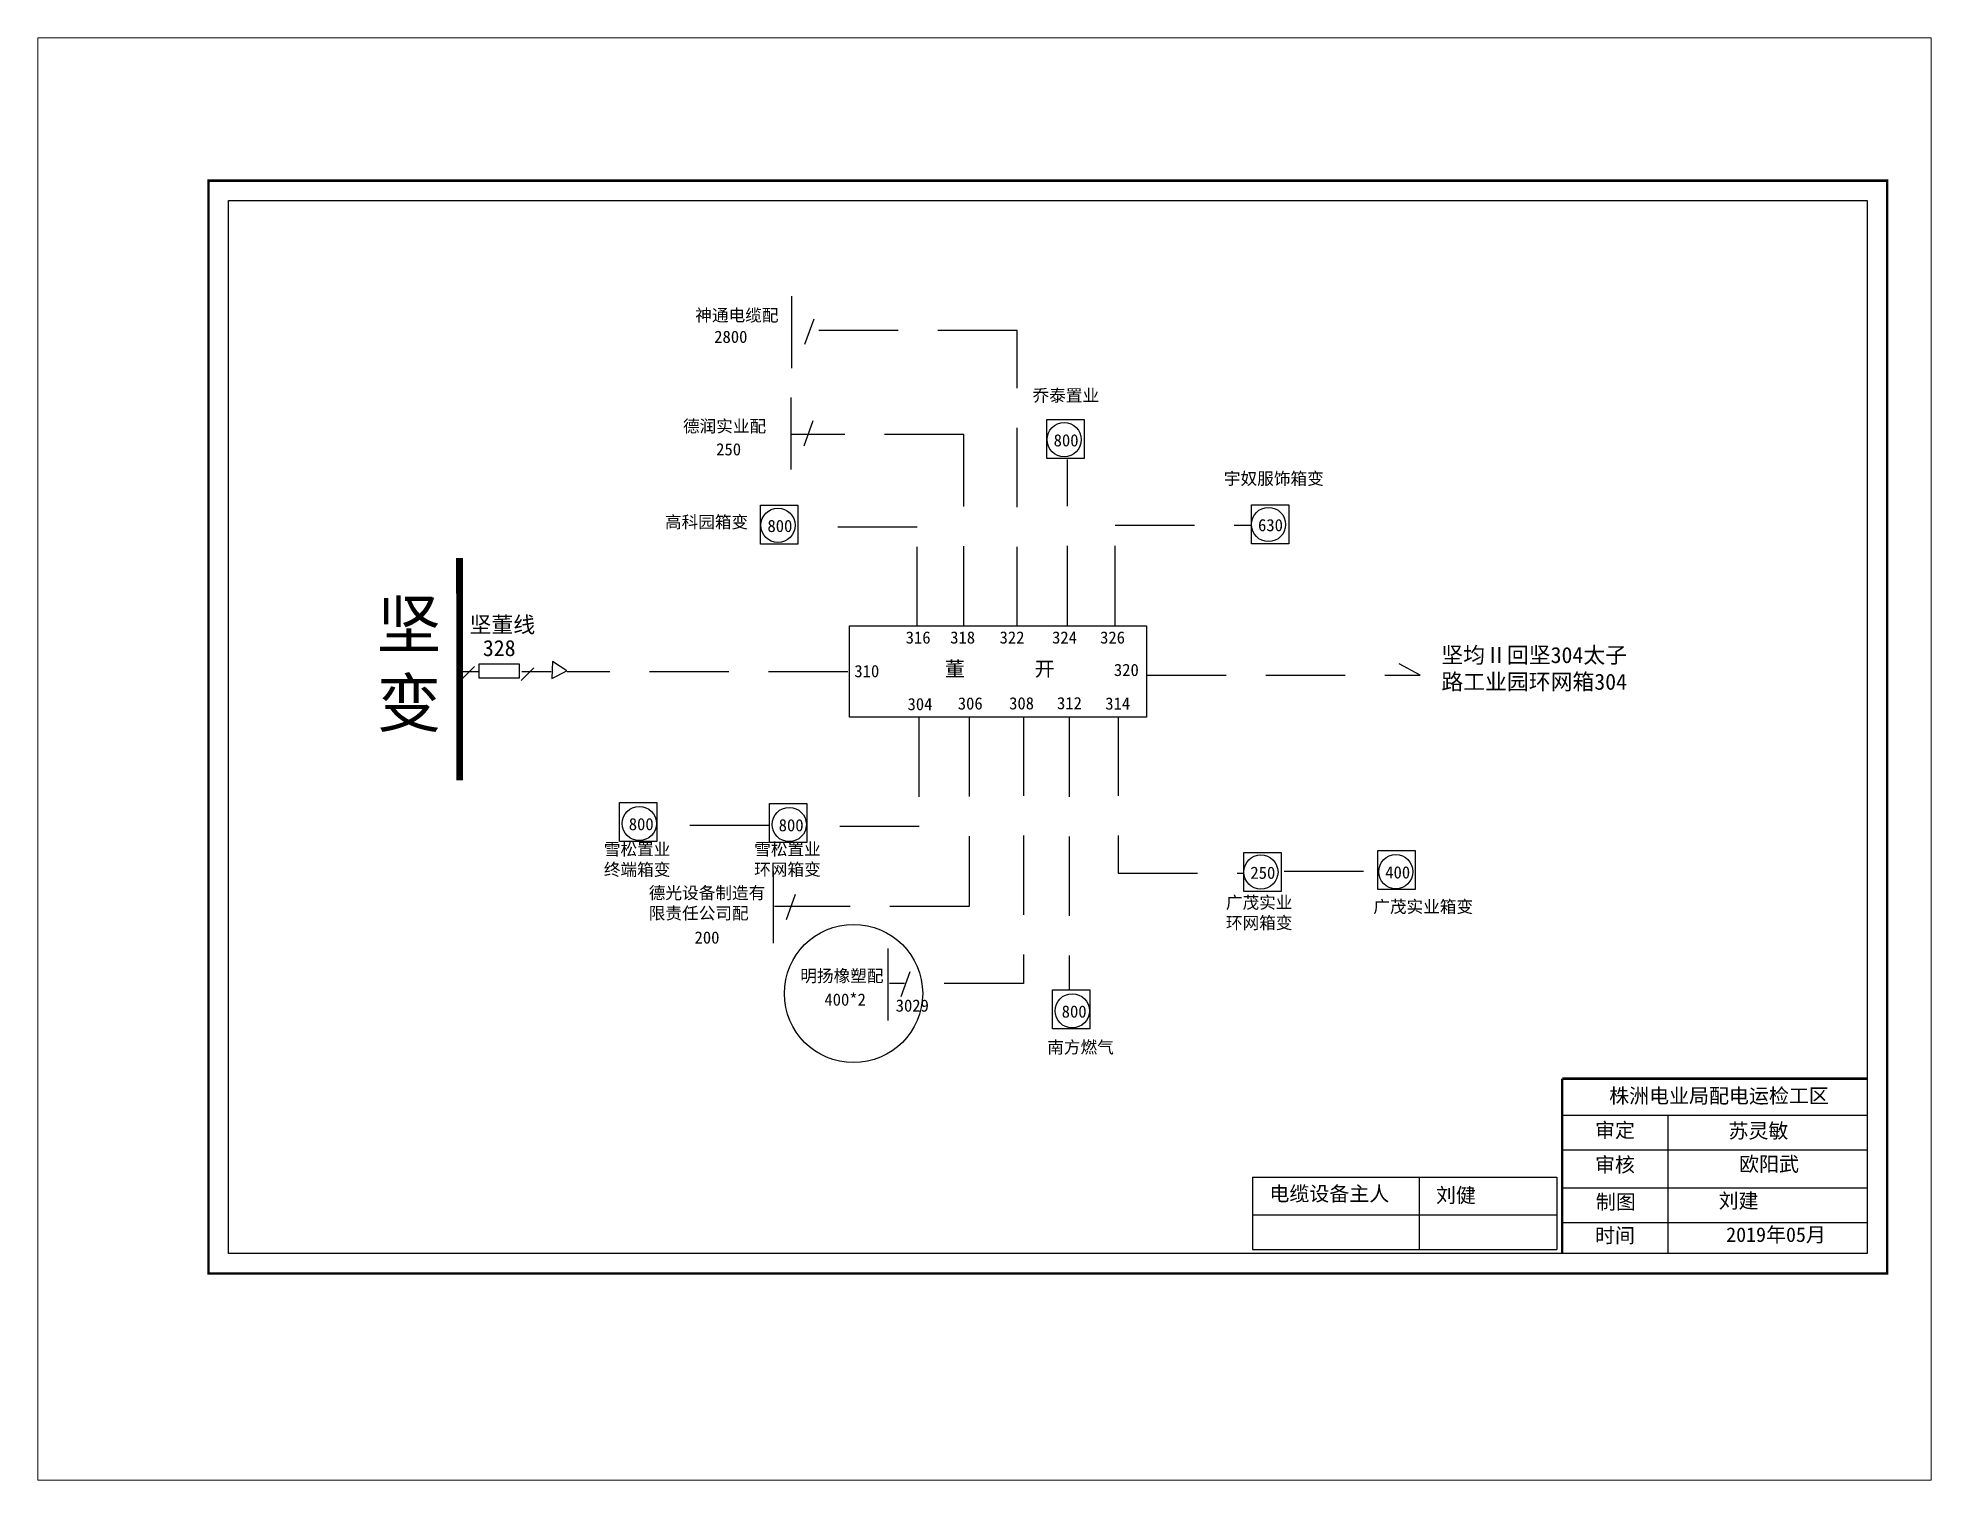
# Paper-space layout '布局1' of a CAD drawing. Extents: x 27 to 240, y 20 to 183.
# The model-space entities are those that its viewports show. They can reach past a viewport. Long polylines and large blocks are cut down to what shows.
import ezdxf

# ---------------------------------------------------------------- set-up
doc = ezdxf.new("R2010")
doc.units = 0
doc.header["$LTSCALE"] = 0.774411
doc.linetypes.add('ACAD_ISO02W100', pattern=[15, 12, -3])
doc.linetypes.add('DASHED2', pattern=[9.525, 6.35, -3.175])
doc.layers.get('0').update_dxf_attribs({"linetype": 'CONTINUOUS'})
doc.styles.get("Standard").update_dxf_attribs({"font": '', "height": 2.5})
doc.styles.add('字体', font='', dxfattribs={"height": 2.5})
doc.styles.get('Standard').set_extended_font_data('SimSun')
doc.styles.get('字体').set_extended_font_data('SimSun')

msp = doc.modelspace()

# ---------------------------------------------------------------- linework, layer by layer
at = {"color": 0, "linetype": 'Continuous'}
for p, q in [((85.85, 233.88), (85.85, 219.15)), ((90.37, 229.13), (88.51, 223.96)), ((85.7, 213.08), (85.7, 198.35)), ((90.22, 208.33), (88.36, 203.16)), ((82.09, 115.97), (82.09, 101.24)), ((86.6, 111.22), (84.74, 106.04)), ((105.56, 100.16), (105.56, 85.43)), ((110.07, 95.41), (108.21, 90.23))]:
    msp.add_line(p, q, dxfattribs=at)
at = {"color": 7, "linetype": 'DASHED2'}
for p, q in [((132.08, 226.83), (86.13, 226.83)), ((132.08, 166.21), (132.08, 226.83)), ((121.14, 205.5), (85.7, 205.5)), ((121.14, 166.35), (121.14, 205.5)), ((142.4, 166.47), (142.4, 200.4)), ((111.55, 186.54), (87.29, 186.54)), ((111.55, 166.22), (111.55, 186.54)), ((152.17, 166.42), (152.17, 186.95)), ((152.17, 186.95), (180.03, 186.95)), ((97.37, 156.89), (39.83, 156.89)), ((158.61, 156.19), (214.65, 156.19)), ((214.65, 156.19), (210.37, 158.51)), ((111.93, 147.53), (111.93, 125.23)), ((122.2, 147.56), (122.2, 108.8)), ((133.34, 147.71), (133.34, 93.01)), ((142.71, 147.54), (142.71, 91.84)), ((152.75, 147.71), (152.75, 115.59)), ((81.24, 125.4), (58.56, 125.4)), ((111.96, 125.18), (89.28, 125.18)), ((152.75, 115.59), (178.53, 115.59)), ((186.76, 116), (205.54, 116)), ((122.2, 108.8), (82.36, 108.8)), ((133.34, 93.01), (105.89, 93.01))]:
    msp.add_line(p, q, dxfattribs=at)
at = {"linetype": 'ACAD_ISO02W100'}
msp.add_line((21.67, 156.88), (17.61, 156.89), dxfattribs=at)
at = {"linetype": 'Continuous'}
for p, q in [((20.88, 157.99), (18.28, 155.39)), ((33, 157.68), (30.4, 155.08)), ((243.8, 65.98), (306.16, 65.98)), ((265.44, 65.97), (265.44, 37.64)), ((243.8, 58.88), (306.16, 58.88)), ((180.27, 53.3), (180.27, 38.44)), ((180.27, 53.3), (242.63, 53.3)), ((214.47, 53.3), (214.47, 38.44)), ((242.63, 53.3), (242.63, 38.44)), ((243.8, 51.13), (306.16, 51.13)), ((180.27, 45.55), (242.63, 45.55)), ((243.8, 44.02), (306.16, 44.02)), ((180.27, 38.44), (242.63, 38.44))]:
    msp.add_line(p, q, dxfattribs=at)
at = {"color": 7, "linetype": 'Continuous'}
msp.add_line((36.56, 156.89), (30.56, 156.89), dxfattribs=at)
at = {"linetype": 'Continuous', "const_width": 0.5}
msp.add_lwpolyline([(-33.64, 257.54), (310.34, 257.54), (310.34, 33.57), (-33.64, 33.57)], close=True, dxfattribs=at)
at = {"linetype": 'Continuous'}
for points in [[(-29.59, 253.49), (306.29, 253.49), (306.29, 37.62), (-29.59, 37.62)], [(21.81, 158.5), (30.02, 158.5), (30.02, 155.58), (21.81, 155.58)]]:
    msp.add_lwpolyline(points, close=True, dxfattribs=at)
at = {"color": 0, "linetype": 'Continuous'}
for points in [[(138.12, 208.58), (145.77, 208.58), (145.77, 200.61), (138.12, 200.61)], [(79.48, 191.03), (87.13, 191.03), (87.13, 183.05), (79.48, 183.05)], [(180.07, 191.1), (187.71, 191.1), (187.71, 183.13), (180.07, 183.13)], [(50.59, 130.09), (58.24, 130.09), (58.24, 122.12), (50.59, 122.12)], [(81.32, 129.88), (88.96, 129.88), (88.96, 121.9), (81.32, 121.9)], [(178.5, 119.85), (186.14, 119.85), (186.14, 111.87), (178.5, 111.87)], [(206.01, 120.23), (213.66, 120.23), (213.66, 112.26), (206.01, 112.26)], [(139.32, 91.69), (146.96, 91.69), (146.96, 83.71), (139.32, 83.71)]]:
    msp.add_lwpolyline(points, close=True, dxfattribs=at)
at = {"linetype": 'Continuous'}
for points, const_width in [([(17.78, 180.23), (17.81, 134.63)], 1.38), ([(243.76, 73.48), (243.76, 37.76)], 0.5), ([(243.8, 73.48), (306.16, 73.48)], 0.5)]:
    msp.add_lwpolyline(points, dxfattribs=dict(at, const_width=const_width))
at = {"color": 7, "linetype": 'Continuous'}
msp.add_lwpolyline([(97.67, 166.31), (158.54, 166.31), (158.54, 147.59), (97.67, 147.59)], close=True, dxfattribs=at)
msp.add_lwpolyline([(39.8, 157.09), (36.87, 158.98), (36.7, 155.49)], close=True)
for centre in [(141.69, 204.47), (83.05, 186.91), (183.58, 187.08), (54.62, 125.79), (85.35, 125.58), (182.01, 115.83), (209.66, 115.9), (143.35, 87.39)]:
    msp.add_circle(centre, 3.51, dxfattribs=at)
at = {"color": 1, "linetype": 'Continuous'}
msp.add_circle((98.53, 90.95), 14.17, dxfattribs=at)

# ---------------------------------------------------------------- texts
at = {"color": 7, "linetype": 'Continuous', "attachment_point": 1, "style": '字体'}
for s, insert, char_height, width in [('神通电缆配', (66.1, 231.21), 2.5, 22.2344), ('2800', (69.98, 226.8), 2.5, 10.9804), ('乔泰置业', (135.22, 214.78), 2.5, 22.2344), ('德润实业配', (63.57, 208.48), 2.5, 22.2344), ('250', (70.38, 203.74), 2.5, 10.9804), ('800', (139.54, 205.58), 2.5, 8.4638), ('高科园箱变', (59.88, 188.83), 2.5, 22.2344), ('800', (80.89, 188.03), 2.5, 8.4638), ('630', (181.43, 188.2), 2.5, 8.4638), ('316', (109.22, 165.17), 2.5, 10.9804), ('318', (118.34, 165.17), 2.5, 10.9804), ('322', (128.46, 165.17), 2.5, 10.9804), ('324', (139.22, 165.17), 2.5, 10.9804), ('326', (149.06, 165.17), 2.5, 10.9804), ('董       开', (117.26, 158.98), 3, 48.5803), ('310', (98.7, 158.28), 2.5, 10.9804), ('320', (151.89, 158.52), 2.5, 10.9804), ('304', (109.6, 151.51), 2.5, 10.9804), ('306', (119.9, 151.65), 2.5, 10.9804), ('308', (130.42, 151.68), 2.5, 10.9804), ('312', (140.23, 151.71), 2.5, 10.9804), ('314', (150.12, 151.63), 2.5, 10.9804), ('800', (52.47, 126.91), 2.5, 8.4638), ('800', (83.19, 126.69), 2.5, 8.4638), ('雪松置业\\P终端箱变', (47.36, 121.77), 2.5, 24.7964), ('雪松置业\\P环网箱变', (78.17, 121.79), 2.5, 24.7964), ('{\\fSimSun|b0|i0|c134|p2;250}', (179.86, 116.95), 2.5, 8.4638), ('400', (207.5, 117.02), 2.5, 8.4638), ('{\\C256;德光设备制造有限责任公司配}', (56.57, 112.82), 2.5, 25.2189), ('{\\fSimSun|b0|i0|c134|p2;广茂实业环网箱变}', (174.84, 110.85), 2.5, 16.4833), ('{\\fSimSun|b0|i0|c134|p2;广茂实业箱变}', (205.04, 110), 2.5, 24.1548), ('200', (65.95, 103.67), 2.5, 10.9804), ('明扬橡塑配', (87.62, 95.81), 2.5, 22.2344), ('400*2', (92.56, 90.95), 2.5, 10.9804), ('3029', (107.17, 89.72), 2.5, 10.9804), ('800', (141.19, 88.5), 2.5, 8.4638), ('南方燃气', (138.23, 81.18), 2.5, 22.2344)]:
    msp.add_mtext(s, dxfattribs=dict(at, insert=insert, char_height=char_height, width=width))
at = {"color": 7, "linetype": 'ByBlock', "insert": (174.44, 197.74), "char_height": 2.5, "width": 22.2344, "attachment_point": 1, "style": '字体'}
msp.add_mtext('宇奴服饰箱变', dxfattribs=at)
at = {"linetype": 'Continuous', "attachment_point": 1, "style": '字体'}
for s, insert, char_height, width in [('坚 变', (0.81, 171.44), 9.675, 20.9692), ('株洲电业局配电运检工区', (253.39, 71.48), 3, 82.0179), ('审定', (250.49, 64.42), 3, 23.4615), ('苏灵敏', (277.84, 64.31), 3, 23.4615), ('审核', (250.49, 57.36), 3, 23.4615), ('欧阳武', (280.01, 57.49), 3, 33.0539), ('电缆设备主人', (183.76, 51.42), 3, 58.56), ('刘健', (217.88, 51.1), 3, 33.0539), ('制图', (250.66, 49.73), 3, 23.4615), ('刘建', (275.81, 49.95), 3, 40.4444), ('时间', (250.49, 42.85), 3, 23.4615), ('2019年05月', (277.37, 43.02), 3, 23.4615)]:
    msp.add_mtext(s, dxfattribs=dict(at, insert=insert, char_height=char_height, width=width))
at = {"linetype": 'Continuous', "attachment_point": 1}
for s, insert, char_height, width in [('坚董线', (19.85, 168.19), 3.283, 23.2012), ('328', (22.57, 163.39), 3.283, 7.4256), ('坚均Ⅱ回坚304太子路工业园环网箱304', (219, 161.96), 3.2825, 40.5208)]:
    msp.add_mtext(s, dxfattribs=dict(at, insert=insert, char_height=char_height, width=width))

psp = doc.layouts.new('布局1')

# ---------------------------------------------------------------- viewports
at = {"layer": '0', "color": 7, "linetype": 'Continuous'}
psp.add_viewport(center=(133.35, 101.6), size=(213.36, 162.56), view_center_point=(125.37, 139.01), view_height=295.6201, dxfattribs=at)

doc.saveas('drawing.dxf')
